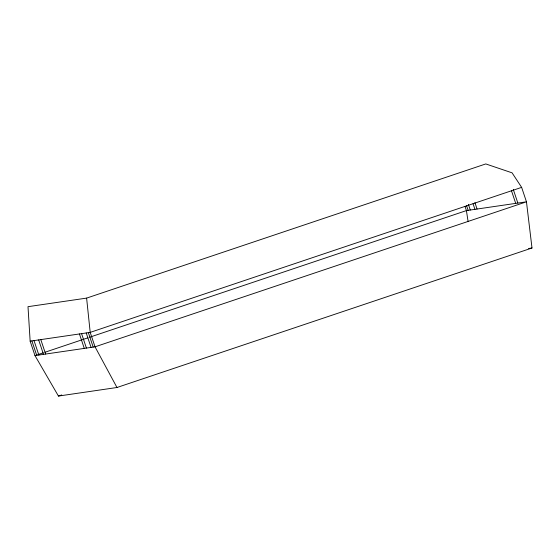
<?xml version="1.0" encoding="UTF-8"?>
<svg xmlns="http://www.w3.org/2000/svg" width="560" height="560" viewBox="0 0 560 560"><rect width="100%" height="100%" fill="white"/><g stroke="black" fill="none" stroke-linecap="round" stroke-linejoin="round"><path stroke-width="0.84" d="M86.611 298.109L485.779 163.933L512.078 172.837L521.633 187.369L526.463 201.81L532 248.003L116.97 387.499L58.443 396.067L34.986 355.607L30.149 341.166L28 306.677L86.611 298.109L90.202 332.381L95.032 346.822L116.97 387.499M521.633 187.369L90.202 332.381L30.149 341.166M43.267 352.821L34.986 355.607L95.032 346.822L526.463 201.81L466.417 210.595L89.649 337.232M44.919 352.268L87.99 337.792M58.443 396.067L61.754 394.947M528.556 248.507L532 248.003M513.282 189.427L517.846 203.07M511.413 190.547L515.711 203.378M474.915 202.615L477.064 209.034M473.046 203.728L474.929 209.349M468.405 204.407L470.281 210.028M466.536 205.527L468.146 210.336M465.073 206.577L466.417 210.595L468.111 221.662M88.361 332.647L93.191 347.095M86.226 332.962L91.056 347.403M81.578 333.641L86.415 348.082M79.443 333.956L84.28 348.397M40.803 339.605L45.633 354.046M38.668 339.92L43.498 354.361M34.02 340.599L38.85 355.04M31.885 340.914L36.715 355.355"/></g></svg>
